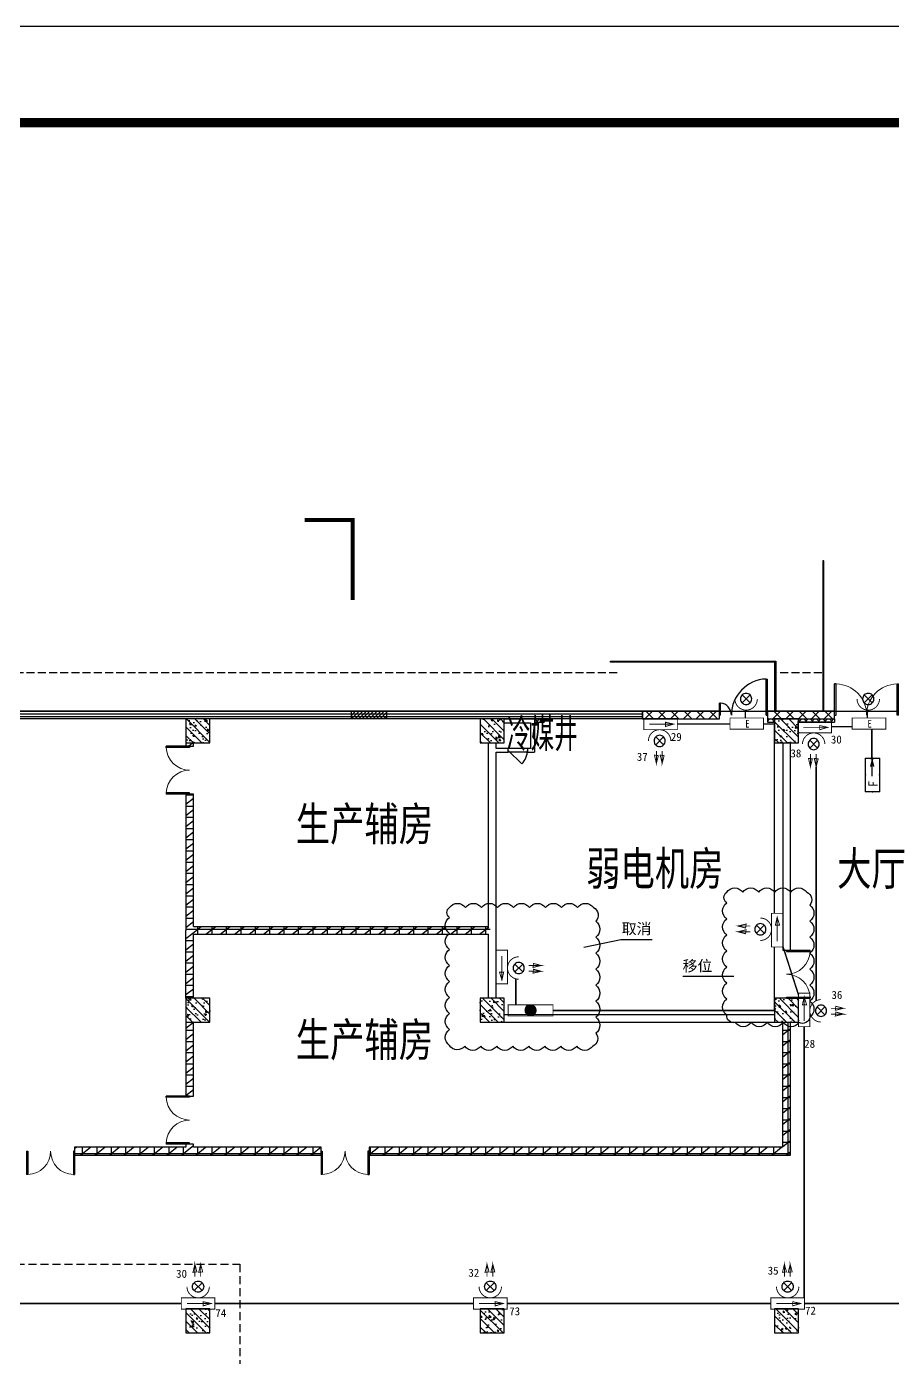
# Model space of a CAD drawing. Header units: millimetres. Extents: x -633009578 to 5705885, y -633235091 to 2571734.
# Drawn here: x 3120770 to 3147826, y 2175893 to 2217460 of the extents above; entities that cross this region are included whole.
import ezdxf
from ezdxf.enums import TextEntityAlignment as Align

# ---------------------------------------------------------------- set-up
doc = ezdxf.new("R2010")
doc.units = ezdxf.units.MM
doc.header["$LTSCALE"] = 1000
doc.header["$MEASUREMENT"] = 0
doc.linetypes.add('DASH', pattern=[0.35, 0.25, -0.1])
doc.linetypes.add('HIDDEN', pattern=[0.375, 0.25, -0.125])
doc.layers.get('0').update_dxf_attribs({"color": 9})
for name, color, linetype in [('000000000000电气', 7, 'Continuous'), ('3T_WOOD', 21, 'Continuous'), ('A-ABOV(投影线)', 154, 'HIDDEN'), ('A-COLUM(柱)', 255, 'Continuous'), ('A-DOOR(门）', 4, 'Continuous'), ('A-F-AREA(计算)', 5, 'Continuous'), ('A-HATH(填充)', 8, 'Continuous'), ('A-LM-RAIL(栏杆)', 167, 'Continuous'), ('A-ST-O(室外)', 54, 'Continuous'), ('A-TEXT(房间)', 243, 'Continuous'), ('A-WALL(墙)', 255, 'Continuous'), ('A-WINDOW（窗）', 4, 'Continuous'), ('DIM_SYMB', 3, 'Continuous'), ('WALL', 9, 'Continuous'), ('电-强电平面-线缆', 3, 'Continuous'), ('设备-照明', 3, 'Continuous'), ('设备-箱柜', 3, 'Continuous'), ('院图签、封面151013$0$PUB_TITLE', 153, 'Continuous'), ('院图签、封面151013$0$图签文字', 4, 'Continuous')]:
    doc.layers.add(name, color=color, linetype=linetype)
doc.styles.add('_TCH', font='simhei.ttf', dxfattribs={"width": 0.75, "bigfont": 'hztxt.shx'})
doc.styles.add('_TEL_DIM', font='simhei.ttf', dxfattribs={"height": 3.5, "bigfont": 'HZTXT'})
doc.styles.add('ELEC-DIM', font='simhei.ttf')
doc.styles.add('IDQSTYLE', font='simhei.ttf', dxfattribs={"width": 0.707, "bigfont": 'hztxt.shx'})
doc.styles.get("Standard").update_dxf_attribs({"font": 'simhei.ttf', "bigfont": 'hztxt.shx'})
doc.styles.add('TXT', font='simhei.ttf', dxfattribs={"width": 0.8, "bigfont": 'hztxt.shx'})
doc.styles.add('宋体', font='simhei.ttf')
doc.styles.add('院图签、封面151013$0$-宋体', font='simhei.ttf', dxfattribs={"width": 0.8})
pattern_1 = [(0, (597621.4751960551, 677964.29318137), (0, 350), []), (37.875, (598021.4751960551, 677964.29318137), (-169.61527734408, 218.0766567528281), []), (90, (598021.4751960551, 677964.29318137), (-450, 2.755455298081545e-14), [])]
pattern_2 = [(45, (597721.4751960551, 677964.29318137), (-100.0001016555733, 100.0001016555733), []), (135, (597721.4751960551, 677964.29318137), (-100.0001016555733, -100.0001016555733), [])]
pattern_3 = [(45, (597821.4751960551, 677964.29318137), (-200.0002033111466, 200.0002033111467), []), (135, (597821.4751960551, 677964.29318137), (-200.0002033111467, -200.0002033111466), [])]

# ---------------------------------------------------------------- blocks, each defined once
blk = doc.blocks.new('HC000078')
at = {"color": 0, "linetype": 'Continuous', "const_width": 0.2}
for points in [[(-3.750000000000028, 1.25), (3.75, 1.25), (3.75, -1.25), (-3.750000000000028, -1.25), (-3.750000000000028, 1.25)], [(2.5, 0), (-2.500000000000028, 0)]]:
    blk.add_lwpolyline(points, dxfattribs=at)
blk.add_lwpolyline([(2.917016710174721, 0), (1.120131515022848, 0.3984556212736834), (1.120131515022848, -0.539087017017323)], close=True, dxfattribs=at)
at = {"color": 0, "style": 'IDQSTYLE', "width": 0.7}
blk.add_attdef('PSFHATT', (5.75, -1.25), '', height=2.5, dxfattribs=at)
blk = doc.blocks.new('HC000064')
at = {"color": 0, "linetype": 'Continuous'}
for p, q in [((-0.8838834764831063, -0.8838834764831063), (0.8838834764831063, 0.8838834764831063)), ((-0.8838834764830494, 0.8838834764831063), (0.8838834764831631, -0.8838834764831063))]:
    blk.add_line(p, q, dxfattribs=at)
at = {"color": 0, "linetype": 'Continuous', "const_width": 0.2}
blk.add_lwpolyline([(5.710751695749348e-14, 2.499999999999886, 0.1989123673796647), (-1.767766952966326, 1.767766952966327, 0.1989123673796613), (-2.5, 1.951292859901378e-16, 0.1989123673796761), (-1.767766952966326, -1.76776695296644, 0.1989123673796782), (5.594010226827932e-14, -2.500000000000227)], format="xyb", dxfattribs=at)
for points in [[(2.226896073527712, 0.5659208660671311), (5.003498004369476, 0.5624686703930024), (3.296463286048663, 1.009912150058199), (3.185957433181557, 0.1260038671447887), (5.003498004369476, 0.5624686703930024)], [(2.224443767981995, -0.721123763554715), (5.001045698823816, -0.7245759592289005), (3.294010980502946, -0.2771324795636474), (3.18350512763584, -1.161040762477114), (5.001045698823816, -0.7245759592289005)]]:
    blk.add_lwpolyline(points, dxfattribs=at)
at = {"color": 0, "linetype": 'Continuous'}
for centre, radius, start, end in [((1.199040866595169e-14, -7.105427357601002e-14), 1.250000000000069, 135.0000000000036, 179.9999999999968), ((-2.259303855112194e-14, -1.740829702612245e-13), 1.250000000000117, 89.99999999999898, 134.9999999999991), ((-9.10937991704941e-14, -1.740829702612245e-13), 1.250000000000117, 45.00000000000085, 89.99999999999582), ((-1.252331571777177e-13, -7.088774012231625e-14), 1.250000000000068, 3.249254662582951e-12, 44.99999999999639), ((-2.284838984678572e-13, -5.684341886080801e-14), 1.250000000000172, 315.0000000000093, 2.605510395054555e-12), ((-2.264854970235319e-14, -5.695444116327053e-14), 1.250000000000034, 179.9999999999974, 225.0000000000007), ((-2.270406085358445e-14, -1.338928967697939e-13), 1.24999999999998, 224.9999999999983, 270.000000000001), ((-9.131584377541913e-14, 3.996802888650564e-15), 1.250000000000118, 270.0000000000042, 315.0000000000028)]:
    blk.add_arc(centre, radius, start, end, dxfattribs=at)
at = {"color": 0, "style": 'IDQSTYLE', "width": 0.7}
blk.add_attdef('PSFHATT', (7.003498004369476, -2.500000010000227), '', height=2.5, dxfattribs=at)
blk = doc.blocks.new('HC000080')
at = {"color": 0, "linetype": 'Continuous', "const_width": 0.2}
blk.add_lwpolyline([(-3.75, 1.25), (3.75, 1.25), (3.75, -1.25), (-3.75, -1.25), (-3.75, 1.25)], dxfattribs=at)
at = {"color": 0, "style": 'IDQSTYLE', "width": 0.7}
for tag, p in [('E', (-0.3130491551307273, -0.8903283460458624)), ('PSFHATT', (5.75, -1.25))]:
    blk.add_attdef(tag, p, '', height=1.715220417977644, dxfattribs=at)
blk = doc.blocks.new('HC000063')
at = {"color": 0, "linetype": 'Continuous'}
for p, q in [((-0.8838834764831063, -0.8838834764831631), (0.8838834764831063, 0.8838834764829926)), ((-0.8838834764830494, 0.8838834764830494), (0.8838834764831631, -0.8838834764831631))]:
    blk.add_line(p, q, dxfattribs=at)
at = {"color": 0, "linetype": 'Continuous', "const_width": 0.2}
blk.add_lwpolyline([(5.77736507722736e-14, 2.499999999999886, 0.1989123673796648), (-1.767766952966326, 1.767766952966213, 0.1989123673796613), (-2.5, -1.128255746208508e-13, 0.1989123673796761), (-1.767766952966326, -1.767766952966497, 0.1989123673796782), (5.594010226827932e-14, -2.500000000000284)], format="xyb", dxfattribs=at)
at = {"color": 0, "linetype": 'Continuous'}
for centre, radius, start, end in [((1.49213974509621e-13, -1.27897692436818e-13), 1.250000000000206, 135.0000000000062, 179.9999999999993), ((-9.120482147295661e-14, -2.025046796916286e-13), 1.250000000000089, 89.99999999999582, 134.999999999996), ((-2.248201624865942e-14, -2.025046796916286e-13), 1.250000000000089, 45.00000000000399, 89.99999999999898), ((-2.62456723021387e-13, -1.277311589831243e-13), 1.250000000000206, 6.4374426752811e-13, 44.9999999999938), ((-9.126033262418787e-14, -1.422195694544826e-13), 1.249999999999966, 179.9999999999987, 225.000000000002), ((-9.131584377541913e-14, -1.623146062001979e-13), 1.249999999999951, 225.0000000000013, 270.0000000000042), ((-2.270406085358445e-14, -2.442490654175344e-14), 1.250000000000089, 270.000000000001, 314.9999999999997), ((-1.598721155460225e-13, -1.4210854715202e-13), 1.250000000000103, 315.000000000008, 1.302755197527349e-12)]:
    blk.add_arc(centre, radius, start, end, dxfattribs=at)
at = {"color": 0, "style": 'IDQSTYLE', "width": 0.7}
blk.add_attdef('PSFHATT', (3.250000009999943, -2.500000010000284), '', height=2.5, dxfattribs=at)
blk = doc.blocks.new('$equip_U$00000097(PC-20190719OMEG)')
h = blk.add_hatch()
h.set_pattern_fill('ANGLE', color=3, scale=0.25)
h.set_pattern_definition([(0, (-95.90287843095575, -36.03268988946184), (0, 0.873125), [0.635, -0.238125]), (90, (-95.90287843095575, -36.03268988946184), (-0.873125, 5.346348682527664e-17), [0.635, -0.238125])])
h.paths.add_polyline_path([(-0.6530363404890522, 0.00859680310350086), (-0.3650363404885866, -0.06340319689661555), (-0.3650363404885866, 0.08059680310361728)])
at = {"color": 3}
for p, q in [((-0.7199999999938882, 0.2999999999974534), (-0.7199999999938882, -0.2999999999974534)), ((0.7200000000011642, 0.2999999999974534), (-0.7199999999938882, 0.2999999999974534)), ((-0.7078247590179672, 0.08059680310361728), (-0.7078247590179672, -0.06340319689661555)), ((-0.6530363404890522, 0.00859680310350086), (-0.3650363404885866, 0.08059680310361728)), ((-0.3650363404885866, -0.06340319689661555), (-0.6530363404890522, 0.00859680310350086)), ((0.05609875861409819, 0.00859680310350086), (-0.6050363404938253, 0.00859680310350086)), ((0.7200000000011642, -0.2999999999974534), (0.7200000000011642, 0.2999999999974534)), ((-0.7199999999938882, -0.2999999999974534), (0.7200000000011642, -0.2999999999974534))]:
    blk.add_line(p, q, dxfattribs=at)
at = {"color": 3, "const_width": 0.04}
blk.add_lwpolyline([(-0.7199999999938882, 0.2999999999974534), (-0.7199999999938882, -0.2999999999974534), (0.7200000000011642, -0.2999999999974534), (0.7200000000011642, 0.2999999999974534), (-0.7199999999938882, 0.2999999999974534), (-0.7199999999938882, -0.2999999999974534)], dxfattribs=at)
for p in [(0, 0.2999999999974534), (-0.7199999999938882, -1.818989403545856e-12), (-7.619048119522631e-06, -0.3000099999972008), (0.7200000000011642, -1.818989403545856e-12)]:
    blk.add_point(p)
at = {"color": 7, "style": '_TEL_DIM', "flags": 1}
for tag in ['REMARK', 'A']:
    blk.add_attdef(tag, text='', height=2.5e-05, dxfattribs=at).set_placement((0, 0), align=Align.MIDDLE_CENTER)
at = {"color": 3, "style": '_TEL_DIM'}
blk.add_attdef('F', text='', height=0.4, dxfattribs=at).set_placement((0.3836356056344812, -0.03004351179515652), align=Align.MIDDLE_CENTER)
at = {"color": 7, "style": '_TEL_DIM'}
blk.add_attdef('$TEXT$', text='', height=2.5e-05, dxfattribs=at).set_placement((0.3836356056344812, -0.03004351179333753), align=Align.MIDDLE_CENTER)
blk = doc.blocks.new('*X118')
at = {"color": 0, "linetype": 'Continuous'}
for p, q in [((279.6093350358959, 223.0407925409721), (280.9478239213746, 224.3792814264508)), ((279.6227829512929, 223.3370831688437), (280.6515332934888, 224.3658335110396)), ((279.6511091444202, 222.7997239370217), (281.1888925253249, 224.3375073179265)), ((279.7280550816477, 222.5938271617747), (281.3947893005719, 224.2605613806989)), ((279.7925730165214, 223.7897159465469), (280.1989005157282, 224.1960434457536)), ((279.8323224122641, 222.4152517799165), (281.5733646824301, 224.1562940500824)), ((279.960458729053, 222.2605453842307), (281.7280710781159, 224.0281577332937)), ((280.1113752959016, 222.1286192386046), (281.8599972237337, 223.8772411664368)), ((280.2858431100155, 222.020244340244), (281.9683721221114, 223.7027733523398)), ((280.4868434366447, 221.9384019543985), (282.0502145079389, 223.5017730256928)), ((280.7212278995912, 221.8899437048705), (282.0986727574656, 223.2673885627449)), ((281.0058032732674, 221.891676366072), (282.0969400962746, 222.9828131890793)), ((281.4082737989092, 222.0113041792392), (281.9773122830819, 222.5803426634118))]:
    blk.add_line(p, q, dxfattribs=at)
blk = doc.blocks.new('HC000083')
at = {"color": 0, "linetype": 'Continuous', "const_width": 0.2}
blk.add_lwpolyline([(-5, 1.25), (-5, -1.250000000000057), (5.000000000000057, -1.250000000000057), (5.000000000000057, 1.25), (-5, 1.25)], dxfattribs=at)
blk.add_lwpolyline([(-1.25, -6.89688106980167e-17, 0.1989123673796731), (-0.8838834764831631, -0.88388347648322, 0.1989123673796706), (5.611420480838656e-14, -1.250000000000057, 0.198912367379652), (0.8838834764832768, -0.88388347648322, 0.1989123673796278), (1.25, 0, 0.1989123673796504), (0.88388347648322, 0.8838834764830494, 0.1989123673796686), (5.680893445545904e-14, 1.25, 0.1989123673796706), (-0.883883476483163, 0.8838834764831632, 0.1989123673796553)], format="xyb", close=True, dxfattribs=at)
at = {"color": 0, "linetype": 'Continuous'}
blk.add_blockref('*X118', (-280.8559544658493, -223.1326619964974), dxfattribs=at)
at = {"color": 0, "style": 'IDQSTYLE', "width": 0.7}
blk.add_attdef('PSFHATT', (7.000000000000057, -1.250000010000057), '', height=2.5, dxfattribs=at)
blk = doc.blocks.new('建筑图框_A1')
at = {"layer": '院图签、封面151013$0$PUB_TITLE'}
blk.add_lwpolyline([(0, 0), (84100, 0), (84100, 59400), (0, 59400)], close=True, dxfattribs=at)
at = {"layer": '院图签、封面151013$0$PUB_TITLE', "const_width": 100}
blk.add_lwpolyline([(2500, 1000), (83100, 1000), (83100, 58400), (2500, 58400)], close=True, dxfattribs=at)
at = {"layer": '院图签、封面151013$0$图签文字', "color": 6, "style": '院图签、封面151013$0$-宋体'}
for tag, height, width, p in [('工程主持人', 400, 0.7999999999883585, (79990.91196859907, 29505.93707200652)), ('审定', 400, 0.7999999999883585, (79990.91196859907, 28705.93707200605)), ('审核', 400, 0.7999999999883585, (79990.91196859907, 27905.93707200559)), ('专业负责人', 400, 0.7999999999883585, (79990.91196859907, 27105.93707200512)), ('校对', 400, 0.7999999999883585, (79990.91196859907, 26305.93707200466)), ('设计', 400, 0.7999999999883585, (79990.91196859907, 25505.93707200419)), ('方案设计人', 400, 0.7999999999883585, (79990.91196859907, 24706.79438478127)), ('工程编号', 300, 0.7000000000116415, (81000.00416498398, 8700.424278954277)), ('版次', 300, 0.7000000000116415, (78738.08139540046, 3005.726258059498)), ('日期', 300, 0.7000000000116415, (82038.0813954557, 3000.226258123759)), ('图号', 200, 0.7000000000116415, (82538.08139542397, 2400.075247410685)), ('比例', 300, 0.7000000000116415, (78738.08139537089, 2200.188802679535)), ('图号_X施', 300, 0.7000000000116415, (81538.08139540977, 2200.188802651362)), ('图号_总数', 200, 0.7000000000116415, (82538.08139541186, 2000.075247410219))]:
    blk.add_attdef(tag, text='', height=height, dxfattribs=dict(at, width=width)).set_placement(p, align=Align.MIDDLE_CENTER)
at = {"layer": '院图签、封面151013$0$图签文字', "color": 6, "style": '院图签、封面151013$0$-宋体', "width": 0.7}
for tag, p in [('建设单位_001', (80935.88661794258, 7446.21079580821)), ('工程名称_001', (80933.52706738078, 6045.368099178996)), ('图名_001', (79742.88288308708, 4059.656552180292))]:
    blk.add_attdef(tag, p, '', height=300, dxfattribs=at)
blk = doc.blocks.new('$DorLib2D$00000002')
for p, q in [((-0.5, -5.684341886080802e-17), (-0.5000000000000007, 0.4875)), ((-0.4750000000000007, 0.4875), (-0.5000000000000007, 0.4875)), ((-0.475, -2.842170943040401e-17), (-0.4750000000000007, 0.4875)), ((0.475, -2.842170943040401e-17), (0.4750000000000007, 0.4875)), ((0.4750000000000007, 0.4875), (0.5000000000000007, 0.4875)), ((0.5, -5.684341886080802e-17), (0.5000000000000007, 0.4875)), ((-0.5, -5.684341886080802e-17), (-0.475, -2.842170943040401e-17)), ((0.5, -5.684341886080802e-17), (0.475, -2.842170943040401e-17))]:
    blk.add_line(p, q)
at = {"lineweight": 13}
for centre, start, end in [((-0.4875, -4.263256414560601e-17), 0, 88.53071641864632), ((0.4875, -4.263256414560601e-17), 91.4692835813537, 180)]:
    blk.add_arc(centre, 0.4875, start, end, dxfattribs=at)
blk = doc.blocks.new('$DorLib2D$00000114')
at = {"color": 0}
blk.add_line((0.4999999999999964, 3.552713678800501e-15), (-0.2071067811864751, 0.7071067811864857), dxfattribs=at)
blk.add_arc((0.5000000000013856, -1.154631945610163e-12), 1.000000000001696, 135, 180, dxfattribs=at)
blk = doc.blocks.new('_FZH')
h = blk.add_hatch()
h.set_pattern_fill('钢筋混凝土', color=256, scale=0.1, style=0)
h.set_pattern_definition([(45, (0, 0), (-0.1767766952966369, 0.1767766952966369), []), (50, (0, 0), (0.7172601826007535, -0.06275213498259512), [0.07500000000000001, -0.8250000000000001]), (355, (0, 0), (-0.138751333613, 0.7521921337000119), [0.06, -0.66]), (100.4514, (0.05977168000000001, -0.00522934), (0.5785093817140216, 0.6894395420609536), [0.06374019, -0.701142112]), (46.1842, (0, 0.2), (1.067241048625645, -0.1655190143290181), [0.1125, -1.2375]), (96.6356, (0.088936745, 0.186206693), (0.9346627055487033, 0.9741178709004418), [0.095610288, -1.051713]), (351.1842, (0, 0.2), (0.9346619451336272, 0.9741186009253247), [0.09000000000000001, -0.9900000000000001]), (21, (0.1, 0.15), (0.5969070521184617, -0.4026188906653388), [0.07500000000000001, -0.8250000000000001]), (326, (0.1, 0.15), (0.2433153319215824, 0.7251500450468529), [0.06, -0.66]), (71.4514, (0.149742233, 0.116448394), (0.84022262858149, 0.3225304967099524), [0.06374019, -0.701142112]), (37.50000000000001, (0, 0), (0.01215985531729062, 0.3328938538313115), [0, -0.652, 0, -0.67, 0, -0.6625000000000001]), (7.499999999999999, (0, 0), (0.2630695374421486, 0.3944117118823603), [0, -0.382, 0, -0.637, 0, -0.2525]), (-32.5, (-0.223, 0), (0.533822436172409, -0.02255487173437976), [0, -0.25, 0, -0.78, 0, -1.035]), (-42.5, (-0.323, 0), (0.5831861693423862, 0.1001049823323177), [0, -0.325, 0, -0.518, 0, -0.735])])
h.paths.add_polyline_path([(-0.5, -0.5), (0.5, -0.5), (0.5, 0.5), (-0.5, 0.5)])
blk.add_lwpolyline([(-0.5, -0.5), (0.5, -0.5), (0.5, 0.5), (-0.5, 0.5)], close=True)
blk = doc.blocks.new('$TCHSYS$WIN2D')
for p, q in [((-0.5, 0.5), (0.5, 0.5)), ((-0.5, 0.5), (-0.4999999999999999, -0.5)), ((0.5, 0.5), (0.4999999999999998, -0.5)), ((0.5, 0.1666666666666666), (-0.5, 0.1666666666666666)), ((0.5, -0.1666666666666667), (-0.5, -0.1666666666666667)), ((-0.4999999999999999, -0.5), (0.5, -0.5))]:
    blk.add_line(p, q)
blk = doc.blocks.new('$DorLib2D$00000225')
at = {"color": 0}
for p, q in [((0.4750000000000032, -0.001447885298549778), (0.4750000000000032, 0.7521225008925327)), ((0.4750000000000032, 0.7521225008925327), (0.5000000000000036, 0.7521225008925363)), ((0.5000000000000036, -0.001447885298549778), (0.5000000000000036, 0.7521225008925363)), ((-0.4999999999999982, -3.552713678800501e-15), (-0.5, 0.252035990386009)), ((-0.4750000000000014, 0.252035990386009), (-0.5, 0.252035990386009)), ((-0.4749999999999996, -3.552713678800501e-15), (-0.4750000000000014, 0.252035990386009)), ((-0.4749999999999996, -3.552713678800501e-15), (-0.4999999999999947, -3.552713678800501e-15)), ((0.4750000000000032, -0.001447885298549778), (0.4999999999999929, -0.001447885298549778))]:
    blk.add_line(p, q, dxfattribs=at)
for centre, radius, start, end in [((0.5046168020419071, -0.001920809357812914), 0.7546247204382253, 92.24926861260724, 179.7237749158362), ((-0.5007908120542499, 0.002572563917482285), 0.2507930763238999, 359.7898704778746, 84.09743784757413)]:
    blk.add_arc(centre, radius, start, end, dxfattribs=at)

msp = doc.modelspace()

# ---------------------------------------------------------------- hatches: boundary and pattern name
at = {"layer": '3T_WOOD'}
h = msp.add_hatch(dxfattribs=at)
h.set_pattern_fill('ANSI31', color=256, scale=50)
h.set_pattern_definition([(45, (1908179.395743424, 677977.51603476), (-56.1266007566822, 56.12660075668221), [])])
h.paths.add_polyline_path([(3130919.941630373, 2196074.629172624), (3132019.941630373, 2196074.629172624), (3132019.941630373, 2195834.629172624), (3130919.941630373, 2195834.629172624)])
at = {"layer": 'A-HATH(填充)'}
h = msp.add_hatch(dxfattribs=at)
h.set_pattern_fill('多孔材料', color=256, scale=100, style=0)
h.set_pattern_definition(pattern_3)
h.paths.add_polyline_path([(3140019.994031504, 2195834.629172631), (3142419.994032013, 2195834.629172631), (3142419.994032013, 2196074.629172632), (3140019.994031504, 2196074.629172632)])
h = msp.add_hatch(dxfattribs=at)
h.set_pattern_fill('多孔材料', color=256, scale=100, style=0)
h.set_pattern_definition(pattern_3)
h.paths.add_polyline_path([(3143919.994032013, 2195834.629172631), (3146020.051299266, 2195834.629172631), (3146020.051299266, 2196074.629172632), (3143919.994032013, 2196074.629172632)])
h = msp.add_hatch(dxfattribs=at)
h.set_pattern_fill('多孔材料', color=256, scale=50, style=0)
h.set_pattern_definition(pattern_2)
h.paths.add_polyline_path([(3136639.994032131, 2195734.629172626), (3136944.99403199, 2195734.629172626), (3136944.99403199, 2195834.629172626), (3136639.994032131, 2195834.629172626)])
h = msp.add_hatch(dxfattribs=at)
h.set_pattern_fill('多孔材料', color=256, scale=50, style=0)
h.set_pattern_definition(pattern_2)
h.paths.add_polyline_path([(3143919.994031505, 2195734.629172626), (3144144.99403178, 2195734.629172626), (3144144.99403178, 2195834.629172626), (3143919.994031505, 2195834.629172626)])
h = msp.add_hatch(dxfattribs=at)
h.set_pattern_fill('多孔材料', color=256, scale=50, style=0)
h.set_pattern_definition(pattern_2)
h.paths.add_polyline_path([(3144894.99403178, 2195834.629172626), (3144894.99403178, 2195734.629172626), (3146020.051299266, 2195734.629172626), (3146020.051299266, 2195834.629172626)])
h = msp.add_hatch(dxfattribs=at)
h.set_pattern_fill('空心砖', color=256, scale=100, style=0)
h.set_pattern_definition(pattern_1)
h.paths.add_polyline_path([(3125984.994031821, 2195084.629172626), (3125744.994031786, 2195084.629172626), (3125744.994031784, 2194984.629172276), (3125984.994031825, 2194984.629172276)])
h = msp.add_hatch(dxfattribs=at)
h.set_pattern_fill('空心砖', color=256, scale=100, style=0)
h.set_pattern_definition(pattern_1)
h.paths.add_polyline_path([(3125984.994031782, 2189349.629172648), (3125984.994031822, 2193484.629172784), (3125744.994031784, 2193484.629172784), (3125744.994031793, 2189229.629172625), (3125904.994031785, 2189229.629172641)])
h = msp.add_hatch(dxfattribs=at)
h.set_pattern_fill('空心砖', color=256, scale=100, style=0)
h.set_pattern_definition(pattern_1)
h.paths.add_polyline_path([(3125904.994031785, 2189229.629172641), (3125984.994031779, 2189109.629172648), (3135199.994031637, 2189109.629172648), (3135279.994031735, 2189229.629172641), (3135199.994031787, 2189349.629172648), (3125984.994031782, 2189349.629172648)])
h = msp.add_hatch(dxfattribs=at)
h.set_pattern_fill('空心砖', color=256, scale=100, style=0)
h.set_pattern_definition(pattern_1)
h.paths.add_polyline_path([(3125744.99403178, 2187109.629172626), (3125984.994031791, 2187109.629172626), (3125984.994031779, 2189109.629172648), (3125904.994031785, 2189229.629172641), (3125744.994031793, 2189229.629172625)])
h = msp.add_hatch(dxfattribs=at)
h.set_pattern_fill('空心砖', color=256, scale=100, style=0)
h.set_pattern_definition(pattern_1)
h.paths.add_polyline_path([(3125984.994031795, 2186359.629172626), (3125744.994031799, 2186359.629172626), (3125744.994031831, 2184054.629172784), (3125984.994031803, 2184054.629172784)])
h = msp.add_hatch(dxfattribs=at)
h.set_pattern_fill('空心砖', color=256, scale=100, style=0)
h.set_pattern_definition(pattern_1)
h.paths.add_polyline_path([(3144639.994031781, 2186359.629172626), (3144399.994031679, 2186359.629172376), (3144399.994031679, 2182454.629172637), (3144639.994031797, 2182214.629172636)])
h = msp.add_hatch(dxfattribs=at)
h.set_pattern_fill('空心砖', color=256, scale=100, style=0)
h.set_pattern_definition(pattern_1)
h.paths.add_polyline_path([(3125744.994031814, 2182454.62917263), (3122269.994031504, 2182454.62917263), (3122269.994031504, 2182214.629172634), (3125864.994031793, 2182214.629172626), (3125864.994031807, 2182374.629172631)])
h = msp.add_hatch(dxfattribs=at)
h.set_pattern_fill('空心砖', color=256, scale=100, style=0)
h.set_pattern_definition(pattern_1)
h.paths.add_polyline_path([(3125984.994031814, 2182454.629172637), (3125984.99403181, 2182554.629172276), (3125744.994031838, 2182554.629172276), (3125744.994031814, 2182454.62917263), (3125864.994031807, 2182374.629172631)])
h = msp.add_hatch(dxfattribs=at)
h.set_pattern_fill('空心砖', color=256, scale=100, style=0)
h.set_pattern_definition(pattern_1)
h.paths.add_polyline_path([(3125864.994031793, 2182214.629172626), (3129969.994032013, 2182214.629172634), (3129969.994032013, 2182454.629172657), (3125984.994031814, 2182454.629172637), (3125864.994031807, 2182374.629172631)])
h = msp.add_hatch(dxfattribs=at)
h.set_pattern_fill('空心砖', color=256, scale=100, style=0)
h.set_pattern_definition(pattern_1)
h.paths.add_polyline_path([(3144399.994031679, 2182454.629172637), (3131469.994032013, 2182454.629172657), (3131469.994032013, 2182214.629172635), (3144639.994031797, 2182214.629172636)])

# ---------------------------------------------------------------- linework, layer by layer
at = {"layer": '3T_WOOD'}
msp.add_lwpolyline([(3130919.941630373, 2196074.629172624), (3132019.941630373, 2196074.629172624), (3132019.941630373, 2195834.629172624), (3130919.941630373, 2195834.629172624)], close=True, dxfattribs=at)
at = {"layer": 'A-ABOV(投影线)'}
msp.add_lwpolyline([(3091956.667770477, 2178803.556878567), (3127430.348125871, 2178803.556878567), (3127430.348125871, 2168352.961062868), (3091956.667770477, 2168352.961062868)], close=True, dxfattribs=at)
at = {"layer": 'A-DOOR(门）'}
for p, q in [((3146020.051299266, 2196074.629172627), (3148020.051299266, 2196074.629172627)), ((3136419.994031557, 2194914.629168899), (3135819.994031557, 2194914.629168907)), ((3136419.994031555, 2194794.629168899), (3135819.994031555, 2194794.629168907))]:
    msp.add_line(p, q, dxfattribs=at)
at = {"layer": 'A-F-AREA(计算)'}
msp.add_lwpolyline([(3029879.994031782, 2196074.629172625), (3164159.994031782, 2196074.629172625), (3164159.994031782, 2059994.629172625), (3029879.994031782, 2059994.629172625)], close=True, dxfattribs=at)
at = {"layer": 'A-LM-RAIL(栏杆)'}
for points in [[(3145685.051299251, 2196074.629172647), (3145685.051299288, 2200774.629582777), (3145655.051299288, 2200774.629582777), (3145655.05129925, 2196074.629172647)], [(3144154.994031919, 2196074.629161081), (3144154.994504591, 2197609.629139677), (3139019.993537642, 2197609.629139636), (3139019.993537642, 2197639.629139636), (3144184.994514472, 2197639.629139678), (3144184.994031919, 2196074.6291512)]]:
    msp.add_lwpolyline(points, dxfattribs=at)
at = {"layer": 'A-ST-O(室外)', "linetype": 'DASH'}
for points in [[(3139219.993537734, 2197274.629133269), (3111365.112969985, 2197274.629143296)], [(3145620.05129926, 2197274.629130965), (3144219.99440248, 2197274.629131469)]]:
    msp.add_lwpolyline(points, dxfattribs=at)
at = {"layer": 'A-WALL(墙)'}
for p, q in [((3135694.994031017, 2195834.629170297), (3136639.994031171, 2195834.629176464)), ((3135694.99403178, 2195714.629170297), (3136519.994031558, 2195714.629175668)), ((3136519.994031558, 2195714.629175668), (3136519.994031559, 2194914.629168963)), ((3136639.994031171, 2195834.629176464), (3136639.994031171, 2194794.629168939)), ((3136639.994032131, 2195834.629172626), (3136944.99403199, 2195834.629172626)), ((3136639.994032131, 2195834.629172626), (3136639.994032131, 2195734.629172626)), ((3136639.994032131, 2195734.629172626), (3136944.99403199, 2195734.629172626)), ((3136944.99403199, 2195834.629172626), (3136944.99403199, 2195734.629172626)), ((3143919.994031505, 2195834.629172626), (3144144.99403178, 2195834.629172626)), ((3143919.994031505, 2195834.629172626), (3143919.994031505, 2195734.629172626)), ((3143919.994031505, 2195734.629172626), (3144144.99403178, 2195734.629172626)), ((3144894.99403178, 2195834.629172626), (3146020.051299266, 2195834.629172626)), ((3144894.99403178, 2195734.629172626), (3146020.051299266, 2195734.629172626)), ((3146020.051299266, 2195834.629172626), (3146020.051299266, 2195734.629172626)), ((3125744.994031855, 2195084.629172906), (3125744.994031784, 2194984.629172276)), ((3125744.994031784, 2194984.629172276), (3125984.994031825, 2194984.629172276)), ((3125984.994031825, 2194984.629172276), (3125984.994031645, 2195084.629172906)), ((3135199.99403178, 2194914.629168914), (3135199.994031886, 2195084.629172906)), ((3135199.994031787, 2189349.629172648), (3135199.99403178, 2194914.629168914)), ((3135439.994031978, 2194914.629168978), (3135439.994031566, 2195084.629172906)), ((3135819.994031762, 2194914.62916885), (3135439.994031978, 2194914.629168978)), ((3135439.99403178, 2189229.629172625), (3135439.994031772, 2194794.629168956)), ((3135439.994031772, 2194794.629168956), (3135819.99403176, 2194794.629169113)), ((3135819.99403176, 2194794.629169113), (3135819.994031762, 2194914.62916885)), ((3136519.994031559, 2194914.629168963), (3136419.994031762, 2194914.629168842)), ((3136419.994031762, 2194914.629168842), (3136419.99403176, 2194794.629169105)), ((3136419.99403176, 2194794.629169105), (3136639.994031171, 2194794.629168939)), ((3144399.994031775, 2195084.629172256), (3144399.994031787, 2188609.629172784)), ((3144639.994031768, 2188609.629172784), (3144639.994031716, 2195084.629172255)), ((3125984.994031822, 2193484.629172784), (3125744.994031784, 2193484.629172784)), ((3125744.994031784, 2193484.629172784), (3125744.994031793, 2189229.629172625)), ((3125984.994031782, 2189349.629172648), (3125984.994031822, 2193484.629172784)), ((3125984.994031782, 2189349.629172648), (3135199.994031787, 2189349.629172648)), ((3125744.994031779, 2187109.629172906), (3125744.994031793, 2189229.629172625)), ((3125984.994031799, 2187109.629172906), (3125984.994031779, 2189109.629172648)), ((3125984.994031779, 2189109.629172648), (3135199.994031637, 2189109.629172648)), ((3135199.994031634, 2187109.629172906), (3135199.994031637, 2189109.629172648)), ((3135439.994031733, 2187109.629172906), (3135439.99403178, 2189229.629172625)), ((3144399.994031787, 2188609.629172784), (3144639.994031768, 2188609.629172784)), ((3135694.994031993, 2186599.629172644), (3144144.994031993, 2186599.629172682)), ((3125744.994031807, 2186359.629172255), (3125744.994031831, 2184054.629172784)), ((3125984.994031803, 2184054.629172784), (3125984.994031798, 2186359.629172255)), ((3135694.994031993, 2186359.629172644), (3144144.994031992, 2186359.629172649)), ((3144399.994031679, 2182454.629172637), (3144399.994031679, 2186359.629172634)), ((3144639.994031797, 2182214.629172636), (3144639.994031709, 2186359.629172906)), ((3125744.994031831, 2184054.629172784), (3125984.994031803, 2184054.629172784)), ((3125744.994031814, 2182454.62917263), (3122269.994031504, 2182454.62917263)), ((3122269.994031504, 2182454.62917263), (3122269.994031504, 2182214.629172634)), ((3125984.99403181, 2182554.629172276), (3125744.994031838, 2182554.629172276)), ((3125744.994031838, 2182554.629172276), (3125744.994031814, 2182454.62917263)), ((3125984.994031814, 2182454.629172637), (3125984.99403181, 2182554.629172276)), ((3129969.994032013, 2182454.629172657), (3125984.994031814, 2182454.629172637)), ((3129969.994032013, 2182214.629172634), (3129969.994032013, 2182454.629172657)), ((3144399.994031679, 2182454.629172637), (3131469.994032013, 2182454.629172657)), ((3131469.994032013, 2182454.629172657), (3131469.994032013, 2182214.629172635)), ((3122269.994031504, 2182214.629172634), (3125864.994031793, 2182214.629172626)), ((3125864.994031793, 2182214.629172626), (3129969.994032013, 2182214.629172634)), ((3131469.994032013, 2182214.629172635), (3144639.994031797, 2182214.629172636))]:
    msp.add_line(p, q, dxfattribs=at)
at = {"layer": 'DIM_SYMB', "const_width": 125}
msp.add_lwpolyline([(3130964.448215864, 2199550.29318137), (3130964.448215864, 2202050.29318137), (3129464.448215864, 2202050.29318137)], dxfattribs=at)
at = {"layer": 'WALL'}
for p, q in [((3142419.994032013, 2196074.629172632), (3140019.994031504, 2196074.629172632)), ((3140019.994031504, 2196074.629172632), (3140019.994031504, 2195834.629172631)), ((3142419.994032013, 2195834.629172631), (3142419.994032013, 2196074.629172632)), ((3146020.051299266, 2196074.629172632), (3143919.994032013, 2196074.629172632)), ((3143919.994032013, 2196074.629172632), (3143919.994032013, 2195834.629172631)), ((3146020.051299266, 2195834.629172631), (3146020.051299266, 2196074.629172632)), ((3140019.994031504, 2195834.629172631), (3142419.994032013, 2195834.629172631)), ((3143919.994032013, 2195834.629172631), (3146020.051299266, 2195834.629172631))]:
    msp.add_line(p, q, dxfattribs=at)
at = {"layer": '电-强电平面-线缆', "color": 1, "linetype": 'Continuous', "const_width": 45}
for points in [[(3143227.057533877, 2195865.680043534), (3143227.057533877, 2196111.168471838)], [(3147044.095492259, 2195865.680043534), (3147044.095492259, 2196111.168471838)], [(3141106.379988892, 2195678.954171678), (3142750.395743424, 2195678.954171678)], [(3143800.395743424, 2195678.954171678), (3144133.83345834, 2195678.954171678)], [(3145919.994032013, 2195592.059145524), (3146567.433701805, 2195592.059145524)], [(3147182.916155398, 2194612.512874509), (3147182.916155398, 2195515.680043534)], [(3145444.239645868, 2187034.22085184), (3145444.239645868, 2194347.362305404)], [(3137218.377284608, 2186727.206845463), (3144133.83345834, 2186727.206845463)], [(3145069.99403178, 2177752.805018561), (3145069.99403178, 2186222.852026016)], [(3117435.36575886, 2177577.805018561), (3125605.434111902, 2177577.805018561)], [(3126655.634111903, 2177577.805018561), (3134733.954554917, 2177577.805018561)], [(3135784.154554917, 2177577.805018561), (3144027.885639181, 2177577.805018561)], [(3145078.085639182, 2177577.805018561), (3153705.142719971, 2177577.805018561)]]:
    msp.add_lwpolyline(points, dxfattribs=at)
at = {"layer": '电-强电平面-线缆', "color": 6, "linetype": 'Continuous', "const_width": 45}
for points in [[(3144133.83345834, 2189761.864039555), (3144133.83345834, 2195678.954171678)], [(3144133.83345834, 2186727.206845463), (3144133.83345834, 2188711.864039555)], [(3144399.994031789, 2188744.955713054), (3144894.99403178, 2187204.651632868)]]:
    msp.add_lwpolyline(points, dxfattribs=at)
at = {"layer": '电-强电平面-线缆', "color": 8, "linetype": 'Continuous', "const_width": 45}
msp.add_lwpolyline([(3136058.591808089, 2186906.601455357), (3136058.591808089, 2187717.383785294)], dxfattribs=at)
at = {"layer": '设备-照明', "color": 6}
for p, q in [((3138187.889756809, 2188708.592083075), (3139344.369218166, 2188949.949517586)), ((3139344.369218166, 2188949.949517586), (3140319.053247232, 2188949.949517586)), ((3142869.318977492, 2187787.928593321), (3141272.325496882, 2187787.928593321))]:
    msp.add_line(p, q, dxfattribs=at)
for points in [[(3142649.143131201, 2190424.664944945, -0.5206), (3143149.143131201, 2190424.664944945, -0.5206), (3143649.143131201, 2190424.664944945, -0.5206), (3144149.143131201, 2190424.664944945, -0.5206), (3144649.143131201, 2190424.664944945, -0.5206), (3145149.143131201, 2190424.664944945, -0.5206), (3145244.99403178, 2190020.515845525, -0.5206), (3145244.99403178, 2189520.515845525, -0.5206), (3145244.99403178, 2189020.515845525, -0.5206), (3145244.99403178, 2188520.515845525, -0.5206), (3145244.99403178, 2188020.515845525, -0.5206), (3145244.99403178, 2187520.515845525, -0.5206), (3145244.99403178, 2187020.515845525, -0.5206), (3145244.99403178, 2186520.515845525, -0.5206), (3144913.798870771, 2186351.711006534, -0.5206), (3144413.798870771, 2186351.711006534, -0.5206), (3143913.798870771, 2186351.711006534, -0.5206), (3143413.798870771, 2186351.711006534, -0.5206), (3142913.798870771, 2186351.711006534, -0.5206), (3142649.143131201, 2186587.055266963, -0.5206), (3142649.143131201, 2187087.055266963, -0.5206), (3142649.143131201, 2187587.055266963, -0.5206), (3142649.143131201, 2188087.055266963, -0.5206), (3142649.143131201, 2188587.055266963, -0.5206), (3142649.143131201, 2189087.055266963, -0.5206), (3142649.143131201, 2189587.055266963, -0.5206), (3142649.143131201, 2190087.055266963, -0.5206), (3142649.143131201, 2190424.664944945, -0.5206)], [(3133984.133281837, 2189945.493893367, -0.5206), (3134484.133281837, 2189945.493893367, -0.5206), (3134984.133281837, 2189945.493893367, -0.5206), (3135484.133281837, 2189945.493893367, -0.5206), (3135984.133281837, 2189945.493893367, -0.5206), (3136484.133281837, 2189945.493893367, -0.5206), (3136984.133281837, 2189945.493893367, -0.5206), (3137484.133281837, 2189945.493893367, -0.5206), (3137984.133281837, 2189945.493893367, -0.5206), (3138484.133281837, 2189945.493893367, -0.5206), (3138556.223732308, 2189517.584343838, -0.5206), (3138556.223732308, 2189017.584343838, -0.5206), (3138556.223732308, 2188517.584343838, -0.5206), (3138556.223732308, 2188017.584343838, -0.5206), (3138556.223732308, 2187517.584343838, -0.5206), (3138556.223732308, 2187017.584343838, -0.5206), (3138556.223732308, 2186517.584343838, -0.5206), (3138556.223732308, 2186017.584343838, -0.5206), (3138460.819107461, 2185612.988968685, -0.5206), (3137960.819107461, 2185612.988968685, -0.5206), (3137460.819107461, 2185612.988968685, -0.5206), (3136960.819107461, 2185612.988968685, -0.5206), (3136460.819107461, 2185612.988968685, -0.5206), (3135960.819107461, 2185612.988968685, -0.5206), (3135460.819107461, 2185612.988968685, -0.5206), (3134960.819107461, 2185612.988968685, -0.5206), (3134460.819107461, 2185612.988968685, -0.5206), (3133984.133281837, 2185636.303143061, -0.5206), (3133984.133281837, 2186136.303143061, -0.5206), (3133984.133281837, 2186636.303143061, -0.5206), (3133984.133281837, 2187136.303143061, -0.5206), (3133984.133281837, 2187636.303143061, -0.5206), (3133984.133281837, 2188136.303143061, -0.5206), (3133984.133281837, 2188636.303143061, -0.5206), (3133984.133281837, 2189136.303143061, -0.5206), (3133984.133281837, 2189636.303143061, -0.5206), (3133984.133281837, 2189945.493893367, -0.5206)]]:
    msp.add_lwpolyline(points, format="xyb", close=True, dxfattribs=at)

# ---------------------------------------------------------------- block references
at = {"layer": 'A-COLUM(柱)', "xscale": 750, "yscale": 750, "zscale": 750, "rotation": 270}
for p in [(3126119.99403178, 2195459.629172626), (3135319.99403178, 2195459.629172626), (3144519.99403178, 2195459.629172628), (3126119.99403178, 2186734.629172626), (3135319.99403178, 2186734.629172626), (3144519.99403178, 2186734.629172626), (3126119.99403178, 2177034.629172626), (3135319.99403178, 2177034.629172626), (3144519.99403178, 2177034.629172626)]:
    msp.add_blockref('_FZH', p, dxfattribs=at)
at = {"layer": 'A-DOOR(门）'}
for name, p, xscale, yscale, zscale in [('$DorLib2D$00000225', (3143169.994031919, 2195954.629172627), 1500, 1500, 1500), ('$DorLib2D$00000002', (3147020.051299266, 2195954.629172627), 2000, 2000, 2000)]:
    msp.add_blockref(name, p, dxfattribs=dict(at, xscale=xscale, yscale=yscale, zscale=zscale))
for name, p, xscale, yscale, zscale, rotation in [('$DorLib2D$00000002', (3125864.994031793, 2194234.62917241), 1500, 1500, 1500, 90), ('$DorLib2D$00000114', (3136119.994031556, 2194854.629168903), 600, 600, 600, 179.9999999992107), ('$DorLib2D$00000002', (3125864.994031793, 2183304.629172568), 1500, 1500, 1500, 90), ('$DorLib2D$00000002', (3121519.99403178, 2182334.629172626), -1500, 1500, 1500, 180), ('$DorLib2D$00000002', (3130719.994031781, 2182334.629172626), -1500, 1500, 1500, 180)]:
    msp.add_blockref(name, p, dxfattribs=dict(at, xscale=xscale, yscale=yscale, zscale=zscale, rotation=rotation))
at = {"layer": 'A-DOOR(门）', "extrusion": (0, 0, -1), "xscale": -1500, "yscale": 1500, "zscale": 1500, "rotation": 90.00000000000001}
msp.add_blockref('$DorLib2D$00000002', (-3144519.99403178, 2187859.629172736), dxfattribs=at)
at = {"layer": 'A-WINDOW（窗）', "extrusion": (0, 0, -1), "xscale": -32000, "yscale": 240, "zscale": 32000, "rotation": 180}
msp.add_blockref('$TCHSYS$WIN2D', (-3124019.9940317, 2195954.629172627), dxfattribs=at)
at = {"layer": '设备-照明', "yscale": 140, "zscale": 140}
for name, p, xscale, rotation in [('HC000063', (3143254.395743424, 2196460.099155927), 140, 90), ('HC000063', (3147071.433701805, 2196460.099155927), 140, 90), ('HC000064', (3140551.879988892, 2195149.602529813), 140, 270), ('HC000064', (3145365.494032013, 2195047.852026016), 140, 270), ('HC000078', (3145069.99403178, 2186747.852026016), 140, 90), ('HC000064', (3126130.534111903, 2178102.80501856), -140, 270), ('HC000064', (3135259.054554917, 2178102.80501856), -140, 270), ('HC000064', (3144552.985639181, 2178102.80501856), -140, 270)]:
    msp.add_blockref(name, p, dxfattribs=dict(at, xscale=xscale, rotation=rotation))
at = {"layer": '设备-照明', "xscale": 140, "yscale": 140, "zscale": 140}
for name, p in [('HC000078', (3140581.379988892, 2195674.602529812)), ('HC000078', (3145394.994032013, 2195572.852026016)), ('HC000064', (3145594.99403178, 2186718.352026016)), ('HC000078', (3126130.534111903, 2177577.805018561)), ('HC000078', (3135259.054554917, 2177577.805018561)), ('HC000078', (3144552.985639181, 2177577.805018561))]:
    msp.add_blockref(name, p, dxfattribs=at)
at = {"layer": '设备-照明'}
ref = msp.add_blockref('HC000080', (3143275.395743424, 2195690.680043534), dxfattribs=dict(at, xscale=140, yscale=140, zscale=140))
ref.add_attrib('E', 'E', (3143231.568861705, 2195566.034075088), dxfattribs={"layer": '0', "color": 0, "height": 240.1308585168701, "width": 0.8})
ref = msp.add_blockref('HC000080', (3147092.433701805, 2195690.680043534), dxfattribs=dict(at, xscale=140, yscale=140, zscale=140))
ref.add_attrib('E', 'E', (3147048.606820086, 2195566.034075088), dxfattribs={"layer": '0', "color": 0, "height": 240.1308585168701, "width": 0.8})
ref = msp.add_blockref('$equip_U$00000097(PC-20190719OMEG)', (3147202.013414137, 2194086.171877514), dxfattribs=dict(at, xscale=-731.0291625000006, yscale=731.0291625000002, zscale=731.0291625000002, rotation=89.99999999999993))
ref.add_attrib('F', 'F', dxfattribs={"layer": '0', "color": 3, "height": 292.4116650000001, "rotation": 90, "style": '_TEL_DIM'}).set_placement((3147223.976097403, 2193805.723062022), align=Align.MIDDLE_CENTER)
ref.add_attrib('$TEXT$', 'REMARK', dxfattribs={"layer": '0', "color": 7, "height": 0.01827572906250001, "rotation": 90, "style": '_TEL_DIM'}).set_placement((3147223.9760974, 2193805.723062023), align=Align.MIDDLE_CENTER)
at = {"layer": '设备-照明', "color": 6, "xscale": 140, "yscale": 140, "zscale": 140}
for name, p, rotation in [('HC000078', (3144224.994031789, 2189236.864039555), 89.99999999999999), ('HC000064', (3143699.994031789, 2189266.364039556), 180)]:
    msp.add_blockref(name, p, dxfattribs=dict(at, rotation=rotation))
at = {"layer": '设备-照明', "color": 8, "xscale": 140, "yscale": 140, "zscale": 140, "rotation": 270}
msp.add_blockref('HC000078', (3135623.268275099, 2188085.200399229), dxfattribs=at)
at = {"layer": '设备-照明', "color": 8, "xscale": 140, "yscale": 140, "zscale": 140}
for name, p in [('HC000064', (3136148.268275099, 2188055.700399229)), ('HC000083', (3136518.377284608, 2186731.601455357))]:
    msp.add_blockref(name, p, dxfattribs=at)
at = {"layer": '设备-箱柜', "xscale": 3, "yscale": 3}
msp.add_blockref('建筑图框_A1', (2977355.437121258, 2039260.231913973, 4.000000000000001e-08), dxfattribs=at)

# ---------------------------------------------------------------- texts
at = {"layer": '000000000000电气', "color": 0, "lineweight": 35, "style": '宋体'}
for s, p in [('29', (3140901.879988892, 2195149.602529813)), ('30', (3145903.097180542, 2195067.701079382)), ('28', (3145069.99403178, 2185564.703956467))]:
    msp.add_text(s, height=250, dxfattribs=at).set_placement(p)
at = {"layer": '000000000000电气', "color": 4, "lineweight": 35, "style": '宋体'}
for s, p in [('37', (3139838.941652156, 2194526.589443186)), ('38', (3144639.99403172, 2194635.698233811)), ('36', (3145921.289120609, 2187089.021726957)), ('30', (3125442.264399275, 2178379.690853229)), ('32', (3134576.228871719, 2178410.864793408)), ('35', (3143929.138013952, 2178478.211411205))]:
    msp.add_text(s, height=250, dxfattribs=at).set_placement(p)
at = {"layer": '000000000000电气', "color": 2, "lineweight": 35, "style": '宋体'}
for s, p in [('74', (3126668.663778625, 2177151.184148614)), ('73', (3135852.635704609, 2177207.966208576)), ('72', (3145093.816264184, 2177228.630077442))]:
    msp.add_text(s, height=250, dxfattribs=at).set_placement(p)
at = {"layer": 'A-TEXT(房间)'}
for s, height, style, width, p in [('冷媒井', 900, 'TXT', 0.6, (3135781.452164406, 2194934.62916888)), ('生产辅房', 1050, '_TCH', 0.75, (3129178.92236175, 2192029.54431177)), ('弱电机房', 1050, '_TCH', 0.75, (3138253.55871495, 2190637.908949905)), ('大厅', 1050, '_TCH', 0.75, (3146097.989066163, 2190637.908949905)), ('生产辅房', 1050, '_TCH', 0.75, (3129178.92236175, 2185289.286061496))]:
    msp.add_text(s, height=height, dxfattribs=dict(at, style=style, width=width)).set_placement(p)
at = {"layer": '设备-照明', "color": 6, "style": 'ELEC-DIM'}
for s, p in [('取消', (3139369.16557398, 2189114.396091914)), ('移位', (3141270.313951194, 2187952.37516765))]:
    msp.add_text(s, height=339.8734177215189, dxfattribs=at).set_placement(p)

doc.saveas('drawing.dxf')
